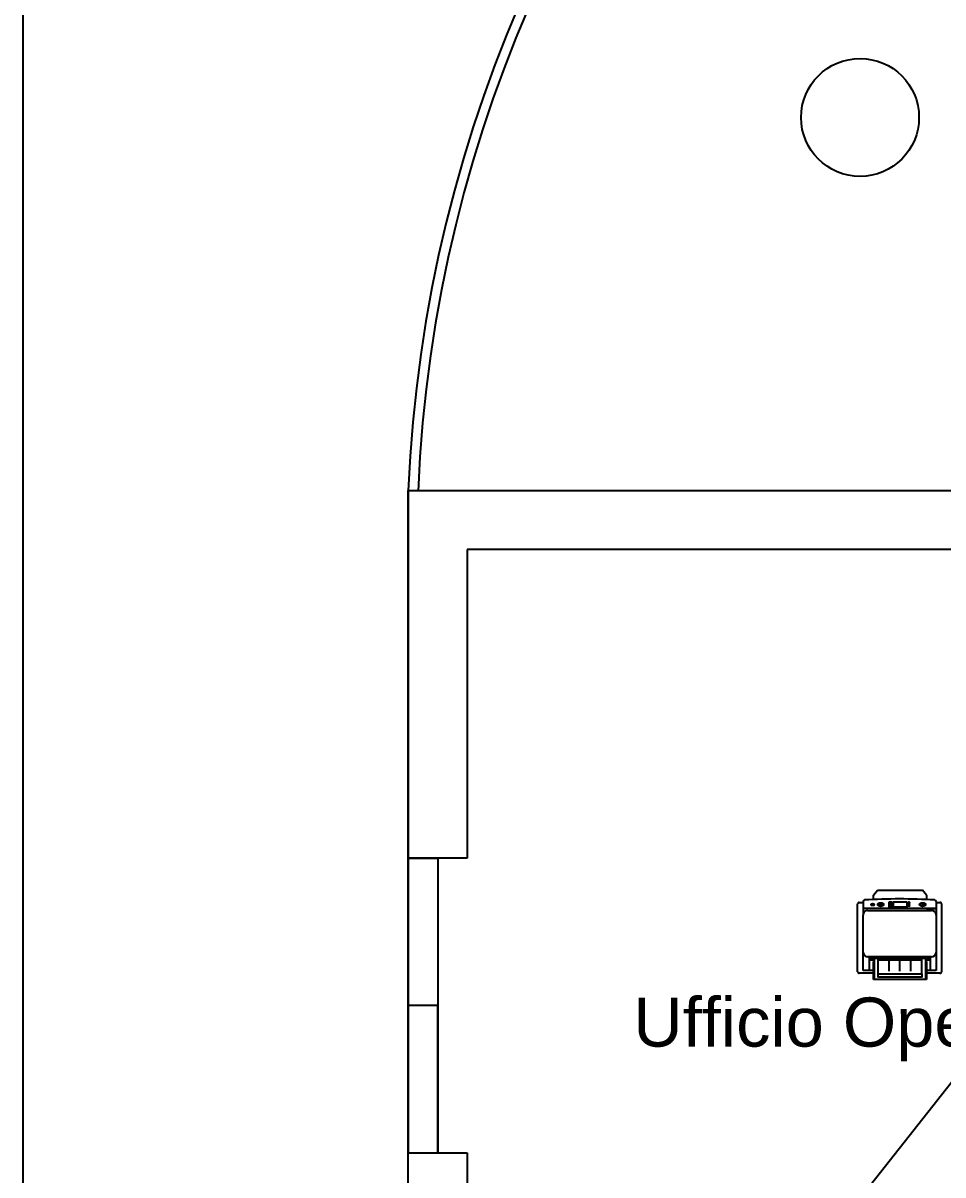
# Model space of a CAD drawing. Header units: millimetres. Extents: x -1911 to 4021, y -174 to 2851.
# Drawn here: x 23 to 492, y 1090 to 1677 of the extents above; entities that cross this region are included whole.
import ezdxf

# ---------------------------------------------------------------- set-up
doc = ezdxf.new("R2010")
doc.units = ezdxf.units.MM
doc.layers.add('ARREDI', color=7, linetype='Continuous')
doc.styles.get("Standard").update_dxf_attribs({"font": 'arial.ttf'})

# ---------------------------------------------------------------- blocks, each defined once
blk = doc.blocks.new('stampante')
at = {"layer": 'ARREDI'}
for p, q in [((850.73, 285.21), (850.73, 294.4)), ((850.73, 294.4), (877.72, 294.4)), ((851.3, 283.59), (851.3, 294.4)), ((877.16, 294.4), (877.16, 283.59)), ((877.72, 294.4), (877.72, 285.21)), ((843.1, 255.98), (843.1, 290.48)), ((843.86, 291.24), (850.73, 291.24)), ((845.84, 268.04), (845.84, 289.82)), ((845.84, 289.82), (850.73, 289.82)), ((848.8, 282.83), (848.8, 289.82)), ((848.8, 289.82), (850.73, 289.82)), ((853.17, 291.54), (853.17, 283.59)), ((858.7, 290.12), (858.7, 284.42)), ((864.23, 290.12), (864.23, 284.42)), ((869.75, 290.12), (869.75, 284.42)), ((875.28, 291.54), (875.28, 283.59)), ((877.72, 291.24), (885.01, 291.24)), ((877.72, 289.82), (879.66, 289.82)), ((877.72, 289.82), (883.03, 289.82)), ((879.66, 289.82), (879.66, 282.83)), ((883.03, 289.82), (883.03, 268.04)), ((885.77, 290.48), (885.77, 255.98)), ((848.19, 282.83), (880.69, 282.83)), ((851.3, 284.42), (848.8, 284.42)), ((879.66, 283.59), (848.8, 283.59)), ((851.3, 285.21), (850.73, 285.21)), ((875.28, 284.42), (853.17, 284.42)), ((877.72, 285.21), (877.16, 285.21)), ((879.66, 284.42), (877.16, 284.42)), ((845.84, 261.62), (845.84, 280.48)), ((883.03, 280.48), (883.03, 261.62)), ((845.84, 254.68), (845.84, 266.35)), ((850.73, 258.22), (845.84, 258.22)), ((845.84, 258.22), (883.03, 258.22)), ((880.69, 259.27), (848.19, 259.27)), ((880.69, 259.27), (848.19, 259.27)), ((883.03, 254.68), (883.03, 261.62)), ((845.84, 255.22), (843.86, 255.22)), ((852.67, 256.06), (851.54, 256.91)), ((852.67, 256.06), (853.8, 256.91)), ((852.67, 256.06), (852.67, 255.4)), ((860.8, 254.88), (860.8, 257.53)), ((860.8, 257.53), (867.74, 257.53)), ((867.74, 254.88), (860.8, 254.88)), ((867.74, 257.53), (867.74, 254.88)), ((867.74, 254.88), (867.74, 257.53)), ((868.14, 257.53), (869.78, 257.53)), ((868.14, 254.88), (868.14, 257.53)), ((869.78, 256.87), (868.14, 256.87)), ((869.78, 256.2), (868.14, 256.2)), ((869.78, 255.54), (868.14, 255.54)), ((869.78, 254.88), (868.14, 254.88)), ((869.78, 257.53), (869.78, 254.88)), ((885.01, 255.22), (883.03, 255.22)), ((850.73, 251.45), (852.71, 248.95)), ((877.72, 251.45), (875.74, 248.95))]:
    blk.add_line(p, q, dxfattribs=at)
for points in [[(853.17, 291.54), (853.17, 293.21), (875.28, 293.21), (875.28, 291.54), (864.23, 291.54)], [(864.23, 291.54), (853.17, 291.54)], [(850.73, 251.45), (850.73, 253.68)], [(877.72, 253.67), (877.72, 251.45)], [(875.74, 248.95), (852.71, 248.95)]]:
    blk.add_lwpolyline(points, dxfattribs=at)
for centre, radius, start, end in [((843.86, 290.48), 0.76, 90.00238, 180.00247), ((885.01, 290.48), 0.76, 359.99996, 90.00004), ((848.19, 280.48), 2.35, 90, 180), ((880.69, 280.48), 2.35, 0, 90), ((848.19, 261.62), 2.35, 180, 270), ((880.69, 261.62), 2.35, 270, 0), ((843.86, 255.98), 0.76, 179.99996, 270.00004), ((846.61, 254.68), 0.767, 180, 267.0582), ((864.44, 582.5), 329.07, 266.88728, 273.11272), ((882.27, 254.68), 0.767, 272.9418, 0), ((885.01, 255.98), 0.76, 269.99753, 359.99762)]:
    blk.add_arc(centre, radius, start, end, dxfattribs=at)
for centre, major_axis in [((852.67, 256.3), (-1.54, 0)), ((859.65, 256.92), (-0.445, 0)), ((859.65, 256.07), (-0.445, 0)), ((859.65, 255.21), (-0.445, 0)), ((874.01, 256.3), (-1.54, 0)), ((874.01, 256.3), (-0.926, 0)), ((878.11, 256.3), (-0.926, 0))]:
    blk.add_ellipse(centre, major_axis=major_axis, ratio=0.583333, dxfattribs=at)

msp = doc.modelspace()

# ---------------------------------------------------------------- linework, layer by layer
at = {"color": 6}
msp.add_line((23.33, -173.65), (23.33, 2585.94), dxfattribs=at)
for p, q in [((219.42, 438.43), (219.42, 1438.43)), ((219.42, 1438.43), (249.42, 1438.43)), ((249.42, 1438.43), (849.42, 1438.43)), ((249.42, 1408.43), (249.42, 1251.37)), ((819.42, 1408.43), (249.42, 1408.43)), ((249.42, 1101.37), (249.42, 548.43))]:
    msp.add_line(p, q)
at = {"color": 0}
for p, q in [((219.42, 1438.43), (219.42, 1251.37)), ((249.42, 1251.37), (219.42, 1251.37)), ((219.42, 1251.37), (234.42, 1251.37)), ((234.42, 1101.37), (234.42, 1176.37)), ((219.42, 1101.37), (249.42, 1101.37))]:
    msp.add_line(p, q, dxfattribs=at)
at = {"color": 2}
for p, q in [((219.42, 1251.37), (219.42, 1101.37)), ((234.42, 1251.37), (234.42, 1101.37)), ((234.42, 1176.37), (219.42, 1176.37))]:
    msp.add_line(p, q, dxfattribs=at)
at = {"color": 1}
msp.add_line((293.23, 880.12), (582.01, 1246.61), dxfattribs=at)
at = {"color": 0}
msp.add_circle((449.42, 1628.43), 30, dxfattribs=at)
at = {"color": 2}
for radius in [700.64, 695.64]:
    msp.add_arc((919.42, 1408.43), radius, 2.45403, 177.54597, dxfattribs=at)

# ---------------------------------------------------------------- block references
at = {"rotation": 180}
msp.add_blockref('stampante', (1333.96, 1483.98), dxfattribs=at)

# ---------------------------------------------------------------- texts
at = {"insert": (333.95, 1180.37), "char_height": 25, "attachment_point": 1}
msp.add_mtext_dynamic_manual_height_columns('\\A1;Ufficio Open Space', width=331.0406, gutter_width=12.5, heights=[98.6], dxfattribs=at)

doc.saveas('drawing.dxf')
